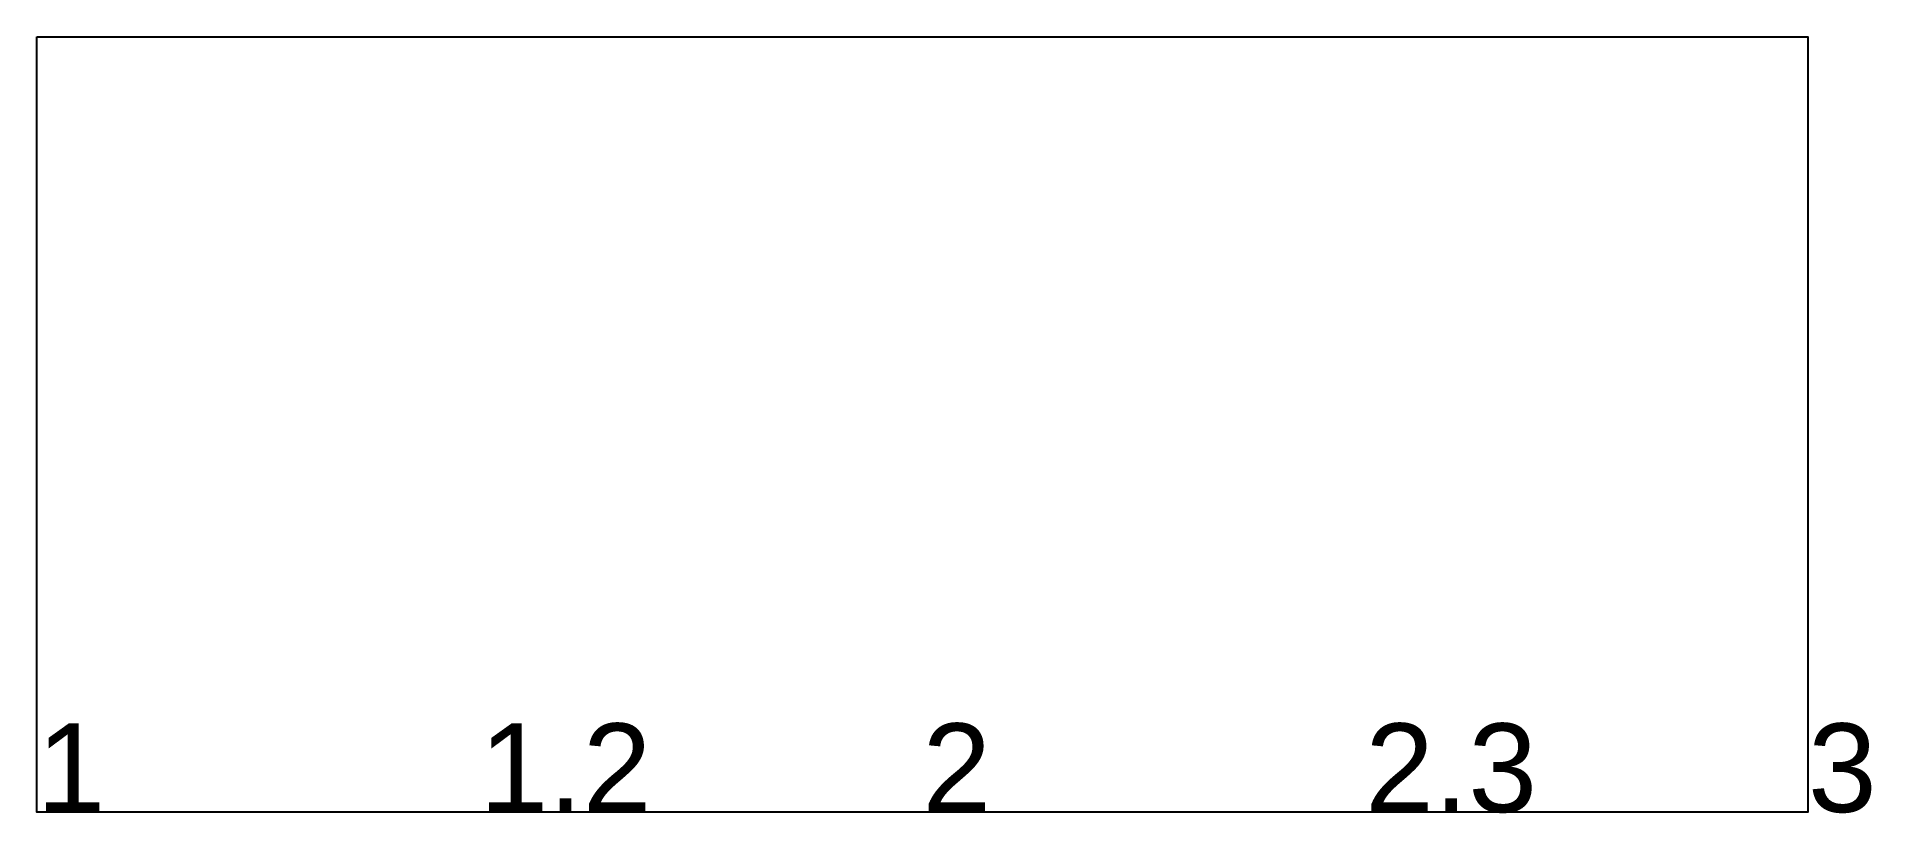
# Model space of a CAD drawing. Header units: inches. Extents: x 65.32 to 69.46, y 19.79 to 21.54.
import ezdxf

# ---------------------------------------------------------------- set-up
doc = ezdxf.new("R2010")
doc.units = ezdxf.units.IN
doc.header["$MEASUREMENT"] = 0
doc.styles.get("Standard").update_dxf_attribs({"font": 'arial.ttf'})

# ---------------------------------------------------------------- blocks, each defined once
blk = doc.blocks.new('1nodes')
blk.add_lwpolyline([(0, 1.75), (4, 1.75), (4, 0), (2, 0), (0, 0)], close=True)
for tag, p in [('1', (0, 0)), ('1,2', (1, 0)), ('2', (2, 0)), ('2.3', (3, 0)), ('3', (4, 0))]:
    blk.add_attdef(tag, p, '', height=0.2)

msp = doc.modelspace()

# ---------------------------------------------------------------- block references
msp.add_blockref('1nodes', (65.3166, 19.791)).add_auto_attribs({'1': '1', '2': '2', '3': '3', '1,2': '1.2', '2.3': '2.3'})

doc.saveas('drawing.dxf')
